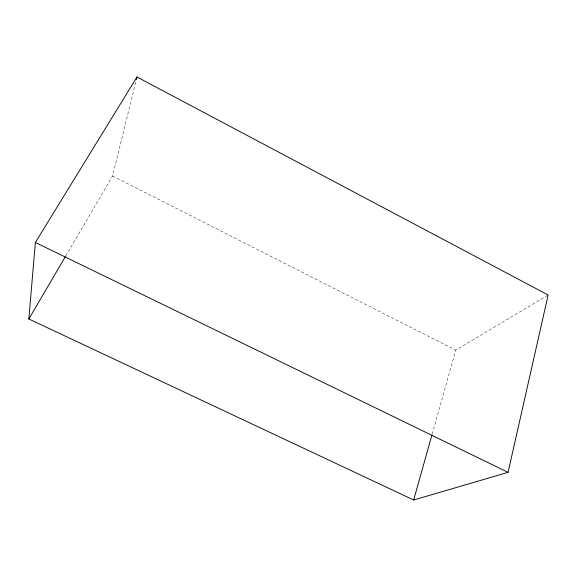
<?xml version="1.0" encoding="UTF-8"?>
<svg xmlns="http://www.w3.org/2000/svg" width="577" height="577" viewBox="0 0 577 577"><rect width="100%" height="100%" fill="white"/><g stroke="black" fill="none" stroke-linecap="round" stroke-linejoin="round"><path stroke-width="0.43" stroke-dasharray="2.88 2.16" d="M65.706 256.051L112.58 176.014L136.114 80.477M432.144 434.171L455.736 350.152L548.15 295.013M112.58 176.014L455.736 350.152"/><path stroke-width="0.87" d="M28.85 318.987L35.37 242.484L136.973 77.001L548.15 295.013L508.063 472.354L413.666 499.999L28.85 318.987L65.251 256.823M136.331 79.612L136.973 77.001M413.666 499.999L431.906 435.036M35.37 242.484L508.063 472.354"/></g></svg>
